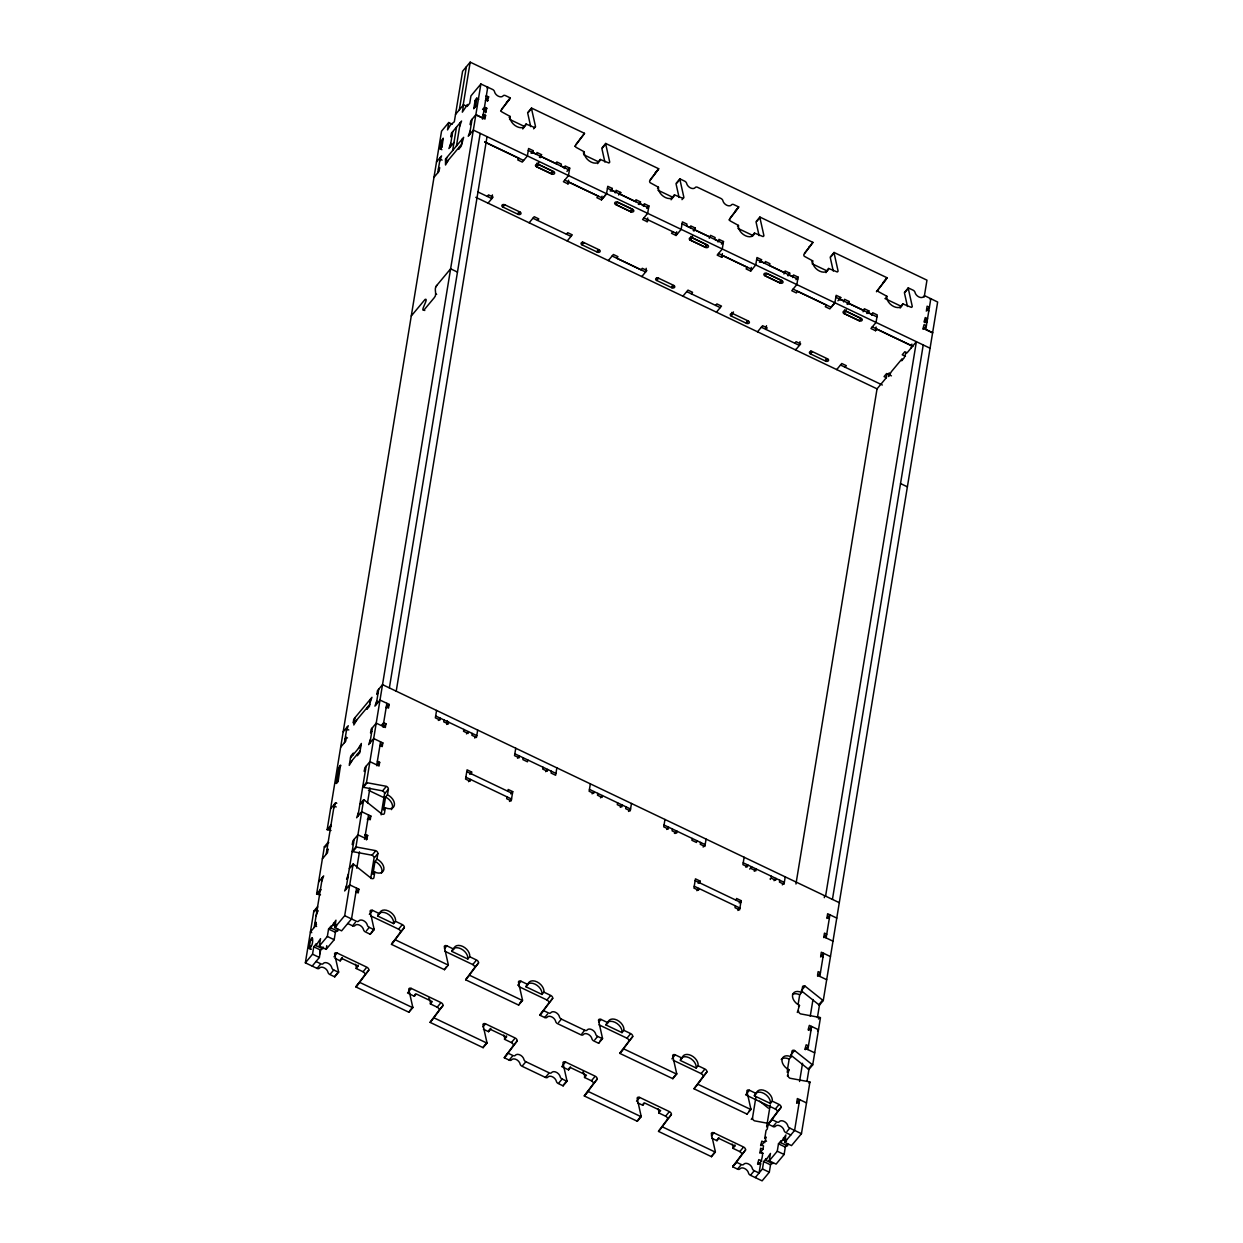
<?xml version="1.0" encoding="UTF-8"?>
<svg xmlns="http://www.w3.org/2000/svg" width="1243" height="1243" viewBox="0 0 1243 1243"><rect width="100%" height="100%" fill="white"/><g stroke="black" fill="none" stroke-linecap="round" stroke-linejoin="round"><path stroke-width="1.5" d="M457.471 272.093L450.619 268.814L436.79 285.393C433.201 288.92 437.754 294.265 434.18 297.792L423.925 310.097C419.73 311.838 429.255 297.73 425.106 299.392L411.278 315.971M309.243 948.44C315.442 945.006 311.838 926.377 309.243 948.44L310.952 949.264M759.147 1163.199C761.431 1164.489 764.29 1148.936 761.26 1153.271M336.263 783.432L338.112 781.412L340.566 765.098L338.842 767.754L336.263 783.432L338.158 781.148M473.801 108.592L475.649 106.572L476.846 97.886L475.152 100.419L473.801 108.592L475.712 106.183M772.214 1162.811L770.52 1164.831L769.308 1172.227L762.114 1180.85L750.446 1175.288A2.626 1.725 39.8 0 1 748.504 1173.019A5.267 3.465 39.8 0 0 744.588 1168.498A5.267 3.465 39.8 0 0 739.88 1168.902A2.626 1.725 39.8 0 1 737.534 1169.119L732.717 1166.82L736.524 1162.252A2.626 1.725 39.8 0 1 736.695 1161.77L745.567 1149.961A2.626 1.725 39.8 0 0 743.594 1147.025L713.902 1132.855A2.626 1.725 39.8 0 0 711.307 1133.616L715.315 1151.562A2.626 1.725 39.8 0 1 715.315 1152.137L711.509 1156.689L658.526 1131.41L662.333 1126.842A2.626 1.725 39.8 0 1 662.519 1126.36L671.391 1114.551A2.626 1.725 39.8 0 0 669.402 1111.615L639.71 1097.445A2.626 1.725 39.8 0 0 637.131 1098.206L641.124 1116.152A2.626 1.725 39.8 0 1 641.139 1116.727L637.333 1121.279L584.334 1095.984L588.141 1091.432A2.626 1.725 39.8 0 1 588.327 1090.95L597.199 1079.142A2.626 1.725 39.8 0 0 595.211 1076.205L565.534 1062.035A2.626 1.725 39.8 0 0 562.939 1062.796L566.932 1080.726A2.626 1.725 39.8 0 1 566.948 1081.301L563.141 1085.869L558.325 1083.57A2.626 1.725 39.8 0 1 556.615 1081.954L555.885 1080.027A5.267 3.465 39.8 0 0 548.567 1076.531L547.355 1077.541A2.626 1.725 39.8 0 1 545.397 1077.401L522.06 1066.261A2.626 1.725 39.8 0 1 520.351 1064.645L519.636 1062.718A5.267 3.465 39.8 0 0 512.302 1059.222L511.106 1060.232A2.626 1.725 39.8 0 1 509.148 1060.093L504.332 1057.793L508.138 1053.241A2.626 1.725 39.8 0 1 508.325 1052.759L517.181 1040.95A2.626 1.725 39.8 0 0 515.208 1038.014L485.516 1023.844A2.626 1.725 39.8 0 0 482.937 1024.605L486.93 1042.535A2.626 1.725 39.8 0 1 486.93 1043.11L483.123 1047.678L430.14 1022.383L433.947 1017.831A2.626 1.725 39.8 0 1 434.133 1017.349L443.005 1005.54A2.626 1.725 39.8 0 0 441.016 1002.604L411.324 988.434A2.626 1.725 39.8 0 0 408.745 989.195L412.738 1007.125A2.626 1.725 39.8 0 1 412.754 1007.7L408.947 1012.268L355.964 986.973L359.771 982.421A2.626 1.725 39.8 0 1 359.942 981.923L368.814 970.13A2.626 1.725 39.8 0 0 366.84 967.194L337.148 953.024A2.626 1.725 39.8 0 0 334.553 953.769L338.562 971.715A2.626 1.725 39.8 0 1 338.562 972.29L334.755 976.858L329.939 974.559A2.626 1.725 39.8 0 1 327.981 972.306A5.267 3.465 39.8 0 0 324.081 967.784A5.267 3.465 39.8 0 0 319.373 968.188A2.626 1.725 39.8 0 1 317.027 968.39L305.358 962.828L313.811 911.166L317.618 906.598M320.492 894.836L317.291 894.245A2.626 1.725 39.8 0 1 316.623 894.012L324.345 846.825L328.152 842.257A2.626 1.725 39.8 0 1 328.789 842.645M331.026 830.495L327.826 829.889A2.626 1.725 39.8 0 1 327.158 829.656L441.545 131.152L448.739 122.529L452.157 124.176M314.199 927.449L322.403 877.403M326.179 854.298L334.383 804.252M344.466 742.646L346.983 727.233M437.785 172.793L440.302 157.395M442.073 146.612L443.223 138.191L441.514 140.723L440.162 148.896L442.073 146.612L440.162 148.896L441.886 149.719M311.76 932.67L310.393 932.017L315.473 925.942L316.079 922.244L314.805 923.767L316.514 924.574M333.777 807.934L335.641 802.729L336.791 803.273M347.481 737.969L346.346 737.425L345.74 741.123L340.66 747.198M346.377 730.931L348.258 725.726L343.177 731.801M439.696 161.093L441.576 155.872L436.495 161.963M305.358 962.828L312.537 954.204L313.749 946.809L316.297 943.763L315.986 945.612L322.838 948.891L323.149 947.042M448.739 122.529L447.527 129.925L450.37 125.03L454.316 121.798L462.582 71.271L470.196 62.15L926.967 280.172L924.202 297.046M355.032 717.599L353.82 724.98L356.663 720.101M446.734 157.612L445.817 163.159L461.479 144.406L462.38 138.859M319.327 946.063L327.344 936.461L328.556 929.065L331.104 926.019L330.793 927.868L337.645 931.131L337.956 929.298L335.408 932.328L334.196 939.724L326.179 949.341L319.327 946.063L320.539 938.667L315.986 945.612M450.168 147.047L452.701 131.649M448.366 160.114L445.522 164.993L445.476 159.12L463.655 137.32L461.184 146.239L458.636 149.284L458.947 147.435M319.7 953.987L320.306 950.305M312.211 966.091L319.389 957.467L320.601 950.087L322.294 948.052M352.095 760.483L349.252 765.377L350.759 756.132L353.307 753.087L352.996 754.936M452.67 150.496L456.507 127.081M459.335 109.835L466.389 66.718M456.476 145.928L460.314 122.529M463.142 105.267L470.196 62.15M466.964 106.416L463.546 104.785L462.334 112.181L467.492 104.505L467.197 106.354L469.73 103.309L470.942 95.913L480.886 83.996L492.57 89.449A2.626 1.725 39.8 0 1 494.528 91.718A5.267 3.465 39.8 0 0 498.427 96.239A5.267 3.465 39.8 0 0 503.135 95.835A2.626 1.725 39.8 0 1 505.481 95.618L510.298 97.917A2.626 1.725 39.8 0 1 510.127 98.399L500.618 110.969M357.596 753.895L357.285 755.744L359.833 752.699L361.34 743.454L358.497 748.348M326.179 949.341L326.785 945.643M367.244 707.422L366.934 709.271L369.482 706.226L370.678 698.846M330.793 927.868L335.967 920.193L334.755 927.589L341.607 930.852L351.536 918.934L356.586 888.139M345.927 889.429L354.131 839.367M357.906 816.278L366.11 766.216M369.886 743.112L372.403 727.714M376.194 704.61L378.711 689.212M469.528 134.648L472.045 119.25M334.755 927.589L344.699 915.671L353.152 864.009A2.626 1.725 39.8 0 1 353.789 864.398L371.315 878.381A2.626 1.725 39.8 0 0 373.91 877.62L374.811 872.073A9.198 6.06 39.8 0 0 383.869 869.416A9.198 6.06 39.8 0 0 376.924 859.146L377.841 853.599A2.626 1.725 39.8 0 0 375.852 850.663L356.632 847.089A2.626 1.725 39.8 0 1 355.964 846.856L352.157 851.424A2.626 1.725 39.8 0 0 352.826 851.657L372.045 855.215A2.626 1.725 39.8 0 1 374.034 858.152L370.709 878.49M355.964 846.856L363.686 799.669A2.626 1.725 39.8 0 1 364.323 800.057L381.85 814.025A2.626 1.725 39.8 0 0 384.444 813.279L385.346 807.732A9.198 6.06 39.8 0 0 394.404 805.076A9.198 6.06 39.8 0 0 387.474 794.79L388.375 789.243A2.626 1.725 39.8 0 0 386.402 786.306L367.167 782.748A2.626 1.725 39.8 0 1 366.499 782.5L362.692 787.068A2.626 1.725 39.8 0 0 363.36 787.301L382.595 790.874A2.626 1.725 39.8 0 1 384.569 793.811L381.119 814.833M366.499 782.5L480.886 83.996M356.788 868.189L359.476 851.797M367.493 802.869L369.917 788.015M364.789 838.077L368.565 814.973M376.769 764.927L380.544 741.822M383.062 726.425L386.853 703.32M389.37 687.923L480.171 133.467M346.533 885.731L344.653 890.951L349.734 884.861L358.87 889.227L358.264 892.925L355.98 891.837M366.436 839.926L367.679 835.467L365.395 834.379L364.758 835.141M358.512 812.58L356.632 817.785L361.713 811.71L370.849 816.076L370.243 819.759L367.959 818.671L367.322 819.432M377.375 761.229L379.659 762.316L379.053 766.014L369.917 761.648L364.836 767.739L364.23 771.437L365.504 769.914M370.492 739.414L368.627 744.635L373.692 738.56L382.828 742.91L382.222 746.608L379.938 745.52M381.772 725.011L383.667 722.727L385.952 723.814L385.346 727.512L376.225 723.146L371.144 729.237L370.538 732.935L371.812 731.412M376.8 700.912L374.92 706.133L380.001 700.042L389.137 704.408L388.531 708.106L386.247 707.018M482.672 115.024L483.309 114.263L485.593 115.35L484.988 119.048L475.851 114.682L470.755 120.882L470.165 124.58L471.423 123.057M485.516 112.725L486.759 108.265L484.475 107.178M487.38 101.336L488.623 96.876L486.339 95.789L485.702 96.534M396.222 691.186L487.023 136.746M376.924 859.146L375.029 861.415L372.916 874.357L374.811 872.073M387.474 794.79L385.563 797.074L383.45 810.016L385.346 807.732M492.446 194.902L491.84 198.6L477.887 191.935M503.182 205.204L502.871 207.053L518.098 214.324A1.973 1.383 9.3 0 0 520.755 213.998A1.973 1.383 9.3 0 0 520.009 212.04L504.782 204.769A1.973 1.383 9.3 0 0 502.11 205.095A1.973 1.383 9.3 0 0 502.871 207.053L504.782 204.769M436.573 710.452L435.361 717.848L439.929 720.023L440.24 718.174L438.328 720.458M532.222 153.293L533.169 150.683L528.601 148.492L527.374 155.996L522.293 162.087L517.725 159.912L518.999 158.389L484.91 142.122M518.393 212.475L518.098 214.324L520.009 212.04M444.046 719.992L443.735 721.841L448.303 724.016L448.614 722.167L446.703 724.451M540.285 157.659L541.544 154.676L536.976 152.501L536.665 154.35L532.859 152.532M536.525 166.624L538.421 164.356L553.648 171.612L551.752 173.896L536.525 166.624L537.131 162.942M447.014 722.603L447.309 720.754M538.405 164.464L553.632 171.736A1.973 1.383 9.3 0 1 554.394 173.694A1.973 1.383 9.3 0 1 551.721 174.02L536.494 166.748A1.973 1.383 9.3 0 1 535.733 164.791A1.973 1.383 9.3 0 1 538.405 164.464L538.701 162.615M551.721 174.02L552.032 172.171M463.825 729.439L463.53 731.288L468.098 733.463L468.393 731.614L466.498 733.898M564.198 168.551L564.835 167.789L561.028 165.972L561.339 164.123L556.771 161.947L556.46 163.796L541.233 156.525M472.2 733.432L471.905 735.281L476.473 737.456L477.685 730.076M564.835 167.789L565.13 165.94L569.698 168.116L568.471 175.62L563.405 181.711L567.973 183.886L569.232 182.364L598.163 196.176L596.889 197.699L601.457 199.874L606.537 193.799L607.765 186.295L612.333 188.47L611.401 191.08M471.33 773.861L471.641 772.012L467.073 769.837L465.55 779.081L470.118 781.257L470.429 779.408L468.518 781.692M567.973 183.886L568.579 180.188M582.532 241.888L582.05 244.84L597.277 252.111A1.973 1.383 9.3 0 0 599.934 251.785A1.973 1.383 9.3 0 0 599.173 249.827L583.946 242.571A1.973 1.383 9.3 0 0 581.289 242.882A1.973 1.383 9.3 0 0 582.05 244.84L583.946 242.571L583.309 243.333M601.457 199.874L602.063 196.176M506.958 796.856L506.662 798.705L511.23 800.88L512.737 791.636L508.169 789.46L507.874 791.309M515.752 748.239L514.54 755.635L519.108 757.81L519.403 755.962L517.508 758.246M597.572 250.263L597.277 252.111L598.536 250.589M523.21 757.779L522.915 759.628L527.483 761.804L527.778 759.955M615.207 192.898L616.14 190.288L620.708 192.463L620.412 194.312L635.639 201.584L635.934 199.735L640.502 201.91L639.57 204.52M630.9 211.807A1.973 1.383 9.3 0 0 633.557 211.481A1.973 1.383 9.3 0 0 632.796 209.523L617.585 202.252L615.689 204.427L630.916 211.683L632.827 209.414L617.6 202.143A1.973 1.383 9.3 0 0 614.912 202.578A1.973 1.383 9.3 0 0 615.673 204.536L630.9 211.807L631.195 209.958M543.005 767.226L542.709 769.075L547.277 771.25L547.573 769.417L545.677 771.685M551.379 771.219L551.084 773.068L555.637 775.259L556.848 767.863M643.377 206.338L644.309 203.728L648.877 205.918L647.65 213.423M647.665 213.299L642.569 219.498L647.137 221.689L647.743 217.991M646.22 268.302L645.614 271.999L612.115 256.011M657.096 277.686L656.646 280.452L671.873 287.723L673.784 285.439L658.541 278.183A1.973 1.383 9.3 0 0 655.884 278.51A1.973 1.383 9.3 0 0 656.646 280.467L658.557 278.183M672.774 231.773L671.515 233.296L676.083 235.486L676.689 231.788M590.363 783.836L589.135 791.247L593.703 793.422L594.014 791.573L592.103 793.857M694.06 231.074L695.319 228.075L690.751 225.9L690.44 227.749L686.633 225.931L686.944 224.082L682.376 221.907L681.148 229.396L676.083 235.486M672.183 285.874L671.873 287.739A1.973 1.383 9.3 0 0 674.529 287.413A1.973 1.383 9.3 0 0 673.768 285.455M597.821 793.391L597.51 795.24L602.078 797.416L602.389 795.567L600.478 797.851M690.285 240.132A1.973 1.383 9.3 0 1 689.523 238.174A1.973 1.383 9.3 0 1 692.196 237.848L707.422 245.12L705.527 247.295L690.3 240.039L692.196 237.755L707.422 245.026A1.973 1.383 9.3 0 1 708.184 247.077A1.973 1.383 9.3 0 1 705.511 247.404L690.285 240.132L690.906 236.341M692.196 237.848L692.506 235.906M705.511 247.404L705.822 245.555M617.616 802.838L617.305 804.687L621.873 806.862L622.184 805.013L620.273 807.297M709.287 238.33L710.545 235.347L715.113 237.522L714.803 239.371L718.609 241.189L717.972 241.95M625.99 806.831L625.68 808.68L630.248 810.871L631.475 803.46M718.609 241.189L718.92 239.34L723.488 241.53L722.261 249.02L717.18 255.11L721.748 257.285L723.022 255.763L747.369 267.4L746.111 268.923L750.679 271.098L755.775 264.899M721.748 257.285L722.354 253.588M731.863 312.366L731.257 316.064L746.484 323.335A1.973 1.383 9.3 0 0 749.141 323.009A1.973 1.383 9.3 0 0 748.379 321.051L733.152 313.78A1.973 1.383 9.3 0 0 730.496 314.106A1.973 1.383 9.3 0 0 731.257 316.064L733.463 311.946M750.679 271.098L751.285 267.4M664.958 819.463L663.746 826.859L668.314 829.034L668.61 827.185L666.714 829.469M755.744 265.023L756.971 257.519L761.539 259.694L760.607 262.304M746.779 321.486L746.484 323.335L748.379 321.051M672.416 829.003L672.121 830.852L676.689 833.028L676.984 831.179L675.089 833.463A1.973 1.383 9.3 0 0 674.39 833.245M761.244 261.543L765.051 263.361L765.346 261.512L769.914 263.687L769.619 265.536L784.846 272.807L783.898 273.942M766.496 325.713L765.89 329.411L767.164 327.888L762.596 325.713L757.515 331.803M780.107 283.031A1.973 1.383 9.3 0 0 782.779 282.705A1.973 1.383 9.3 0 0 782.018 280.747L766.791 273.476L764.896 275.651L780.122 282.907L782.033 280.638L766.807 273.367A1.973 1.383 9.3 0 0 764.119 273.802A1.973 1.383 9.3 0 0 764.88 275.76L780.107 283.031L780.418 281.182M692.211 838.45L691.916 840.299L696.484 842.474L696.779 840.625M784.846 272.807L785.141 270.958L789.709 273.134L788.777 275.744M700.586 842.443L700.291 844.292L704.859 846.483L706.071 839.087M792.583 277.562L793.516 274.952L798.084 277.127L796.856 284.647M699.716 882.887L700.011 881.038L695.443 878.848L693.936 888.092L698.504 890.268L698.799 888.419L696.903 890.703M799.995 341.701L799.389 345.399L761.322 327.235M810.918 350.899L810.42 353.867L825.647 361.123A1.973 1.383 9.3 0 0 828.32 360.812A1.973 1.383 9.3 0 0 827.558 358.854L812.332 351.583A1.973 1.383 9.3 0 0 809.659 351.909A1.973 1.383 9.3 0 0 810.42 353.867L812.332 351.583M735.343 905.867L735.048 907.716L739.616 909.892L741.123 900.647L736.555 898.471L736.26 900.32M744.122 857.25L742.926 864.646L747.478 866.822L747.789 864.973L745.878 867.257M796.872 284.523L791.775 290.722L796.343 292.913L797.618 291.39L826.548 305.188L825.274 306.71L829.842 308.901L834.923 302.81L836.151 295.306L840.719 297.481L839.786 300.091M825.958 359.274L825.647 361.123L827.558 358.854L826.921 359.6M843.593 301.909L844.525 299.299L849.093 301.474L847.835 304.473M846.203 309.771L845.986 311.154L861.197 318.426A1.973 1.383 9.3 0 1 861.943 320.492A1.973 1.383 9.3 0 1 859.286 320.818L844.059 313.547L844.681 309.74M771.39 876.237L771.08 878.086L775.648 880.277L775.958 878.428L774.047 880.712M863.062 311.744L864.32 308.746L868.888 310.921L867.956 313.531M779.765 880.246L779.454 882.095L784.022 884.27L785.234 876.874M871.763 315.349L872.695 312.739L877.263 314.93L876.035 322.434L870.955 328.509L875.523 330.7L876.797 329.177L912.564 346.253M875.523 330.7L876.129 327.002M751.238 1119.415L752.512 1117.892L755.837 1097.569M795.955 884.022L877.045 388.841L886.352 377.686L886.943 373.988M757.562 1164.07L758.805 1159.61L761.85 1161.055M759.784 1153.1L762.953 1149.293L760.669 1148.206L760.063 1151.904L763.109 1153.364M760.592 1145.58L761.835 1141.121L764.88 1142.581M889.196 372.791L888.59 376.489L891.433 371.595L901.998 358.916L901.703 360.765L904.236 357.72L906.116 352.515M758.199 1163.308L760.483 1164.396L759.069 1173.019L754.252 1170.72A2.626 1.725 39.8 0 1 752.31 1168.451A5.267 3.465 39.8 0 0 748.395 1163.93A5.267 3.465 39.8 0 0 743.687 1164.349A2.626 1.725 39.8 0 1 741.341 1164.551L736.524 1162.252M762.953 1149.293L763.513 1145.906L761.229 1144.819M770.225 1104.965L766.636 1126.811L767.91 1125.288L767.304 1128.986L766.03 1130.508L764.725 1138.51L765.999 1137.003L765.393 1140.686L761.322 1145.564M755.262 1177.587L762.456 1168.964L763.668 1161.568L766.201 1158.523L765.906 1160.372L772.758 1163.65M769.246 1160.822L777.263 1151.22L778.475 1143.824L781.008 1140.779L780.713 1142.628L787.565 1145.891L787.86 1144.042L785.327 1147.087L784.115 1154.483L776.098 1164.101L769.246 1160.822L770.458 1153.426L765.906 1160.372M787.332 1070.316L789.165 1059.098L791.061 1056.814L791.977 1051.267A2.626 1.725 39.8 0 1 794.557 1050.521L812.083 1064.49A2.626 1.725 39.8 0 0 812.72 1064.878L808.913 1069.446A2.626 1.725 39.8 0 1 808.276 1069.058L790.75 1055.074M798.146 1004.235L799.7 994.757L801.595 992.473L802.512 986.926A2.626 1.725 39.8 0 1 805.091 986.165L822.617 1000.149A2.626 1.725 39.8 0 0 823.27 1000.537L819.463 1005.105A2.626 1.725 39.8 0 1 818.811 1004.717L801.284 990.733M787.409 1076.065L788.948 1069.757A9.198 6.06 39.8 0 1 782.018 1059.471A9.198 6.06 39.8 0 1 791.061 1056.814M797.307 1012.47L799.482 1005.401A9.198 6.06 39.8 0 1 792.552 995.13A9.198 6.06 39.8 0 1 801.595 992.473M911.305 347.776L911.911 344.078M780.713 1142.628L785.871 1134.952L784.659 1142.333L791.511 1145.611L801.455 1133.694L809.923 1082.047A2.626 1.725 39.8 0 0 809.255 1081.798L790.02 1078.24A2.626 1.725 39.8 0 1 788.031 1075.304M824.311 897.664L824.622 895.815M825.585 896.141L916.386 341.685L907.079 352.841L904.795 351.753L902.247 354.799L905.448 356.321M799.56 1081.503L802.543 1063.293M810.25 1016.199L812.984 999.512M804.936 1049.232L806.163 1044.788L808.447 1045.876L805.278 1049.667M808.105 1029.825L809.348 1025.382L818.484 1029.732L817.537 1030.882M922.85 329.115L924.093 324.656L926.377 325.744L923.627 329.053M924.015 322.03L925.258 317.571L927.542 318.659L924.994 322.745M926.237 311.076L929.407 307.27L927.123 306.182L926.517 309.88L928.801 310.968M925.942 319.078L925.615 321.067L927.34 321.766M807.841 1049.574L811.632 1026.469L808.587 1030.121M819.821 976.408L823.612 953.303L820.566 956.955M826.129 937.906L829.92 914.801L826.875 918.453M832.437 899.404L923.223 344.964M807.002 1081.13L809.1 1068.39M817.412 1017.613L819.525 1004.639M812.72 1064.878L820.458 1017.691A2.626 1.725 39.8 0 0 819.79 1017.458L800.554 1013.884A2.626 1.725 39.8 0 1 798.581 1010.947M823.27 1000.537L937.642 302.033L926.004 296.347A2.641 1.74 39.8 0 0 924.046 296.207L923.642 296.549A5.267 3.465 39.8 0 1 918.934 296.953A5.267 3.465 39.8 0 1 915.034 292.431A2.626 1.725 39.8 0 0 913.077 290.178L908.26 287.879L904.453 292.447A2.641 1.74 39.8 0 0 904.469 293.022L907.468 306.477M435.873 286.869L436.79 285.393M501.877 108.871L509.49 99.16M576.068 144.281L584.49 133.327L531.507 108.048L527.7 112.6A2.641 1.74 39.8 0 0 527.716 113.175L530.714 126.631M574.81 146.379L584.303 133.809A2.626 1.725 39.8 0 0 584.49 133.327M650.26 179.691L657.858 169.98M730.262 217.882L737.876 208.187M729.004 219.98L738.513 207.426A2.626 1.725 39.8 0 0 738.684 206.928L733.867 204.644A2.641 1.74 39.8 0 0 731.925 204.505L731.521 204.846A5.267 3.465 39.8 0 1 726.813 205.25A5.267 3.465 39.8 0 1 722.898 200.729A2.626 1.725 39.8 0 0 720.956 198.476L697.618 187.336A2.641 1.74 39.8 0 0 695.66 187.196L695.257 187.538A5.267 3.465 39.8 0 1 690.549 187.942A5.267 3.465 39.8 0 1 686.649 183.42A2.626 1.725 39.8 0 0 684.691 181.167L679.874 178.868L676.068 183.436A2.641 1.74 39.8 0 0 676.083 183.995L679.082 197.466M804.454 253.292L812.875 242.354L759.893 217.059L756.086 221.627A2.641 1.74 39.8 0 0 756.086 222.186L759.085 235.657M876.424 291.654L886.243 279.007M876.735 291.561L886.88 278.246A2.626 1.725 39.8 0 0 887.067 277.764L834.069 252.469L830.262 257.037A2.641 1.74 39.8 0 0 830.277 257.612L833.276 271.067M355.964 986.973A2.626 1.725 39.8 0 1 356.135 986.491L365.007 974.698A2.626 1.725 39.8 0 0 363.034 971.746L356.182 968.483A9.198 6.06 39.8 0 0 355.42 964.242M790.797 1134.983L785.98 1132.684A2.626 1.725 39.8 0 1 784.038 1130.431A5.267 3.465 39.8 0 0 780.122 1125.909A5.267 3.465 39.8 0 0 775.414 1126.313A2.626 1.725 39.8 0 1 773.068 1126.515L768.252 1124.216L772.058 1119.663A2.626 1.725 39.8 0 1 772.229 1119.182L781.101 1107.373A2.626 1.725 39.8 0 0 779.128 1104.437L772.276 1101.158A9.198 6.06 39.8 0 0 765.331 1090.888A9.198 6.06 39.8 0 0 756.288 1093.529L749.436 1090.266A2.626 1.725 39.8 0 0 746.841 1091.028L750.85 1108.958A2.626 1.725 39.8 0 1 750.85 1109.533L747.043 1114.101L694.06 1088.806L697.867 1084.253A2.626 1.725 39.8 0 1 698.053 1083.772L706.91 1071.963A2.626 1.725 39.8 0 0 704.936 1069.027L698.084 1065.748A9.198 6.06 39.8 0 0 691.155 1055.462A9.198 6.06 39.8 0 0 682.096 1058.119L675.244 1054.856A2.626 1.725 39.8 0 0 672.665 1055.618L676.658 1073.548A2.626 1.725 39.8 0 1 676.658 1074.123L672.851 1078.691L619.869 1053.396L623.675 1048.843A2.626 1.725 39.8 0 1 623.862 1048.346L632.734 1036.553A2.626 1.725 39.8 0 0 630.745 1033.617L623.893 1030.338A9.198 6.06 39.8 0 0 616.963 1020.052A9.198 6.06 39.8 0 0 607.905 1022.709L601.053 1019.446A2.626 1.725 39.8 0 0 598.473 1020.192L602.467 1038.138A2.626 1.725 39.8 0 1 602.482 1038.713L598.675 1043.281L593.859 1040.981A2.626 1.725 39.8 0 1 591.901 1038.713A5.267 3.465 39.8 0 0 588.001 1034.207A5.267 3.465 39.8 0 0 583.293 1034.611A2.626 1.725 39.8 0 1 580.932 1034.813L557.594 1023.673A2.626 1.725 39.8 0 1 555.652 1021.42A5.267 3.465 39.8 0 0 551.752 1016.898A5.267 3.465 39.8 0 0 547.029 1017.302A2.626 1.725 39.8 0 1 544.683 1017.504L539.866 1015.205L543.673 1010.652A2.626 1.725 39.8 0 1 543.859 1010.155L552.715 998.362A2.626 1.725 39.8 0 0 550.742 995.425L543.89 992.147A9.198 6.06 39.8 0 0 536.96 981.861A9.198 6.06 39.8 0 0 527.902 984.518L521.05 981.255A2.626 1.725 39.8 0 0 518.455 982.001L522.464 999.947A2.626 1.725 39.8 0 1 522.464 1000.522L518.657 1005.09L465.674 979.795L469.481 975.227A2.626 1.725 39.8 0 1 469.668 974.745L478.539 962.952A2.626 1.725 39.8 0 0 476.551 960.016L469.699 956.737A9.198 6.06 39.8 0 0 462.769 946.451A9.198 6.06 39.8 0 0 453.711 949.108L446.859 945.845A2.626 1.725 39.8 0 0 444.279 946.591L448.272 964.537A2.626 1.725 39.8 0 1 448.288 965.112L444.481 969.68L391.498 944.385A2.626 1.725 39.8 0 1 391.669 943.903L400.541 932.095A2.626 1.725 39.8 0 0 398.552 929.158L370.616 915.827M395.523 921.327L393.611 923.611L377.623 915.982L379.535 913.698A9.198 6.06 39.8 0 1 388.577 911.041A9.198 6.06 39.8 0 1 395.523 921.327L402.359 924.606A2.626 1.725 39.8 0 1 404.348 927.542L395.476 939.335A2.626 1.725 39.8 0 0 395.305 939.817L391.498 944.385M504.332 1057.793A2.626 1.725 39.8 0 1 504.518 1057.311L513.375 1045.518A2.626 1.725 39.8 0 0 511.401 1042.582L504.549 1039.303A9.198 6.06 39.8 0 0 503.788 1035.077M539.866 1015.205A2.626 1.725 39.8 0 1 540.052 1014.723L548.909 1002.93A2.626 1.725 39.8 0 0 546.936 999.978L518.984 986.647M584.334 1095.984A2.626 1.725 39.8 0 1 584.521 1095.503L593.393 1083.71A2.626 1.725 39.8 0 0 591.404 1080.773L584.552 1077.495A9.198 6.06 39.8 0 0 582.967 1071.808M619.869 1053.396A2.626 1.725 39.8 0 1 620.055 1052.914L628.927 1041.121A2.626 1.725 39.8 0 0 626.938 1038.169L599.002 1024.838M732.717 1166.82A2.626 1.725 39.8 0 1 732.888 1166.338L741.76 1154.529A2.626 1.725 39.8 0 0 739.787 1151.593L732.935 1148.314A9.198 6.06 39.8 0 0 732.174 1144.088M768.252 1124.216A2.626 1.725 39.8 0 1 768.423 1123.734L777.295 1111.941A2.626 1.725 39.8 0 0 775.321 1109.005L745.629 1094.834M455.528 114.403L463.546 104.785M441.436 141.189L443.331 138.905M475.075 100.776L476.986 98.492L478.695 99.3M487.116 87.911L487.753 87.15L482.688 118.069L475.836 114.807M452.095 135.347L450.821 136.87L451.427 133.172L461.573 121.006L459.708 126.227M485.454 100.667L488.623 96.876M450.774 143.349L448.909 148.57L453.975 142.494M482.564 109.462L483.527 108.312M484.009 111.559L486.759 108.265M438.391 169.095L439.665 167.572L439.059 171.27L433.978 177.361M470.118 131.074L468.238 136.295L473.334 130.095L930.075 348.226M482.424 119.157L485.593 115.35M510.298 97.917L506.491 102.485A2.626 1.725 39.8 0 1 506.321 102.967M509.133 117.557L510.081 116.422L501.706 111.839A2.641 1.74 39.8 0 1 501.255 110.207M528.337 112.414L531.522 108.623A2.641 1.74 39.8 0 1 531.507 108.048M522.697 128.946A9.214 6.06 39.8 0 0 524.173 126.335L526.069 124.051L534.63 127.547A2.641 1.74 39.8 0 0 535.515 126.553L531.522 108.623M533.604 128.837L534.878 127.314M487.272 196.41L488.53 194.887L493.098 197.078L488.033 203.153M531.056 153.215L533.169 150.683M539.415 157.208L541.544 154.676M566.948 171.41L569.698 168.116M583.324 152.967L584.272 151.832L575.897 147.249A2.641 1.74 39.8 0 1 575.447 145.617M529.13 222.777L534.21 216.702L538.778 218.877L537.504 220.399M679.874 178.868A2.641 1.74 39.8 0 0 679.89 179.443L683.883 197.388A2.641 1.74 39.8 0 1 682.997 198.367L674.452 194.871A9.214 6.06 39.8 0 1 665.393 197.528A9.214 6.06 39.8 0 1 658.464 187.242L650.089 182.659A2.641 1.74 39.8 0 1 649.623 181.027L658.495 169.234A2.626 1.725 39.8 0 0 658.681 168.737L605.698 143.458L601.892 148.01A2.641 1.74 39.8 0 0 601.892 148.585L604.89 162.056M602.529 147.824L605.698 144.033A2.641 1.74 39.8 0 1 605.698 143.458M597.588 163.641A9.214 6.06 39.8 0 0 598.365 161.745L600.26 159.461L608.821 162.957A2.641 1.74 39.8 0 0 609.707 161.978L605.698 144.033M566.435 234.212L567.709 232.69L572.277 234.865L567.196 240.956M606.553 193.675L602.746 198.243L564.695 180.08M610.22 191.002L612.333 188.47M618.594 194.996L620.708 192.463M658.681 168.737L654.875 173.305A2.626 1.725 39.8 0 1 654.688 173.787M597.899 251.35L599.173 249.827M638.389 204.442L640.502 201.91M657.516 188.377L658.464 187.242M646.764 208.451L648.877 205.918M608.309 260.579L613.389 254.489L617.957 256.664L616.683 258.187L641.031 269.824L642.305 268.302L646.873 270.492L641.792 276.567M676.72 183.249L679.89 179.443M647.137 221.689L648.411 220.166M672.261 198.165A9.214 6.06 39.8 0 0 672.541 197.155L674.452 194.871M681.987 199.657L683.246 198.15M693.206 230.608L695.319 228.075M738.684 206.928L734.877 211.496A2.626 1.725 39.8 0 1 734.706 211.978M721.375 244.063L723.488 241.53M737.519 226.568L738.466 225.434L730.092 220.85A2.641 1.74 39.8 0 1 729.641 219.219M682.904 296.191L687.985 290.116L692.553 292.291L691.279 293.814M756.723 221.44L759.893 217.634A2.641 1.74 39.8 0 1 759.893 217.059M752.279 236.356A9.214 6.06 39.8 0 0 752.559 235.347L754.454 233.062L763.016 236.558A2.641 1.74 39.8 0 0 763.901 235.58L759.893 217.634M354.426 721.297L353.167 722.804L353.773 719.122L371.952 697.307L370.088 702.528M378.105 692.91L376.847 694.433L377.452 690.735L382.518 684.644L839.289 902.682M354.115 723.146L369.777 704.393M345.072 738.948L346.346 737.425M715.642 305.436L716.916 303.913L721.484 306.089L716.403 312.179M386.278 707.826L389.137 704.408M759.426 262.226L761.539 259.694M338.78 768.019L340.691 765.75M350.464 757.981L361.045 745.303M349.547 763.528L360.128 750.85M383.108 727.233L385.952 723.814M379.97 746.328L382.828 742.91M330.576 808.805L335.641 802.729M376.8 765.735L379.659 762.316M787.596 275.666L789.709 273.134M327.158 829.656L330.964 825.103M328.463 829.143L330.995 826.098M363.997 786.539L367.167 782.748M795.971 279.675L798.084 277.127M811.71 261.978L812.658 260.844L804.283 256.26A2.641 1.74 39.8 0 1 803.817 254.629L812.689 242.836A2.626 1.725 39.8 0 0 812.875 242.354M359.88 804.221L363.686 799.669M326.256 845.691L324.982 847.213A2.626 1.725 39.8 0 0 324.345 846.825M361.154 803.848L363.702 800.818M326.785 850.6L328.059 849.078L327.453 852.776L322.372 858.866M382.595 790.874L385.765 787.068M830.914 256.85L834.084 253.044A2.641 1.74 39.8 0 1 834.069 252.469M385.206 793.05L388.375 789.243M367.679 819.867L370.849 816.076M825.958 272.652A9.214 6.06 39.8 0 0 826.735 270.756L828.646 268.472L837.192 271.968A2.641 1.74 39.8 0 0 838.077 270.99L834.084 253.044M318.596 881.971L323.662 875.88L321.797 881.101M353.525 843.065L352.251 844.587L352.857 840.889L357.937 834.814L367.073 839.165M316.623 894.012L320.43 889.444A2.626 1.725 39.8 0 0 321.098 889.677L317.928 893.484M353.447 850.896L356.632 847.089M364.494 839.274L367.679 835.467M349.345 868.577L353.152 864.009M317.618 907.747L314.448 911.554A2.626 1.725 39.8 0 0 313.811 911.166M351.893 866.682L353.152 865.159M316.732 912.051L317.99 910.529L316.126 915.749M348.444 874.031L346.579 879.236L347.838 877.729M794.821 343.223L796.095 341.701L800.663 343.876L795.582 349.967L796.343 349.05M372.045 855.215L375.215 851.424M834.939 302.702L831.132 307.254L793.065 289.091M837.968 300.775L840.719 297.481M374.671 857.39L377.841 853.599M474.748 738.047L476.768 735.607L435.671 715.999M310.532 940.516L312.444 938.232M311.17 945.939L309.274 948.223L310.983 949.03M846.98 304.022L849.093 301.474M356.011 892.645L358.87 889.227M844.059 313.547A1.973 1.383 9.3 0 1 843.298 311.589A1.973 1.383 9.3 0 1 845.955 311.263L861.181 318.534L859.301 320.71L844.075 313.438L845.986 311.154M469.73 774.296L471.641 772.012M887.067 277.764L883.26 282.316A2.626 1.725 39.8 0 1 883.136 282.689M317.027 968.39L320.197 964.584M347.729 923.502L352.546 925.802L355.405 922.384M866.775 313.469L868.888 310.921M333.979 956.815L337.148 953.024M369.342 914.413L372.682 910.42L379.535 913.698M885.886 297.388L886.849 296.254L878.459 291.67A2.641 1.74 39.8 0 1 878.009 290.039M335.051 958.4L340.194 960.855L342.089 958.571A9.198 6.06 39.8 0 1 342.369 957.561M330.576 973.797L333.745 969.991L338.562 972.29M366.421 930.821L369.28 927.402L374.096 929.702L370.29 934.27L365.473 931.97A2.626 1.725 39.8 0 1 363.515 929.702A5.267 3.465 39.8 0 0 359.615 925.18A5.267 3.465 39.8 0 0 354.908 925.6A2.626 1.725 39.8 0 1 352.546 925.802M836.694 369.591L841.775 363.5L846.328 365.691L845.069 367.198M905.106 292.26L908.276 288.454A2.641 1.74 39.8 0 1 908.26 287.879M335.377 975.522L338.562 971.715M371.237 932.545L374.081 929.127L370.088 911.181A2.626 1.725 39.8 0 1 372.682 910.42M900.15 308.062A9.214 6.06 39.8 0 0 900.926 306.166L902.838 303.882L911.383 307.378A2.641 1.74 39.8 0 0 912.269 306.399L908.276 288.454M356.182 968.483L358.077 966.199A9.198 6.06 39.8 0 0 358.139 965.081M510.842 793.92L512.737 791.636M363.034 971.746L366.203 967.955M398.552 929.158L401.893 925.165M365.644 973.937L368.814 970.13M401.023 931.535L404.348 927.542M509.506 801.455L511.541 799.016L465.861 777.217M356.135 986.491L359.305 982.685M391.669 943.903L394.528 940.485M930.184 299.408L930.821 298.646L925.755 329.566L932.607 332.829M408.155 992.24L411.324 988.434M444.481 948.689L446.859 945.845M407.518 992.986L414.37 996.264L416.281 993.98L432.269 1001.609L430.358 1003.893L437.21 1007.172A2.626 1.725 39.8 0 1 439.199 1010.108L430.327 1021.901A2.626 1.725 39.8 0 0 430.14 1022.383M469.699 956.737L467.803 959.021L451.815 951.392L453.711 949.108M409.569 1010.932L412.738 1007.125M445.414 967.955L446.377 966.821M437.21 1007.172L440.379 1003.365M465.674 979.795A2.626 1.725 39.8 0 1 465.861 979.313L474.733 967.505A2.626 1.725 39.8 0 0 472.744 964.568L476.085 960.575M439.836 1009.347L443.005 1005.54M475.199 966.945L478.539 962.952M628.538 811.446L630.558 809.007L589.446 789.383M482.983 1026.889L485.516 1023.844M517.725 985.248L521.05 981.255M483.418 1029.22L488.561 1031.674L490.472 1029.39A9.198 6.06 39.8 0 1 490.752 1028.381M543.89 992.147L541.979 994.431L525.991 986.802L527.902 984.518M483.76 1046.342L486.93 1042.535M519.605 1003.381L522.464 999.947M504.549 1039.303L506.445 1037.019A9.198 6.06 39.8 0 0 506.522 1035.901M511.401 1042.582L514.571 1038.775M546.936 999.978L550.261 995.985M514.012 1044.757L517.181 1040.95M549.39 1002.355L552.715 998.362M504.518 1057.311L507.688 1053.52M540.052 1014.723L542.896 1011.305M509.148 1060.093L512.318 1056.301M544.683 1017.504L547.541 1014.086M703.134 847.058L705.154 844.634L664.042 825.01M522.697 1065.5L525.867 1061.708L549.204 1072.849A2.626 1.725 39.8 0 0 551.162 1072.973L552.374 1071.963A5.267 3.465 39.8 0 1 559.692 1075.459L560.422 1077.386A2.626 1.725 39.8 0 0 562.131 1079.002L566.948 1081.301M558.558 1022.538L561.401 1019.105L584.738 1030.245A2.626 1.725 39.8 0 0 587.1 1030.043A5.267 3.465 39.8 0 1 591.808 1029.639A5.267 3.465 39.8 0 1 595.708 1034.16A2.626 1.725 39.8 0 0 597.665 1036.413L602.482 1038.713M698.115 883.307L700.011 881.038M545.397 1077.401L548.583 1073.61M581.895 1033.679L584.738 1030.245M562.349 1065.841L565.534 1062.035M598.675 1022.29L601.053 1019.446M561.727 1066.603L568.564 1069.866L570.475 1067.582L586.463 1075.211L584.552 1077.495M623.893 1030.338L621.997 1032.622L606.009 1024.993L607.905 1022.709M558.962 1082.808L562.131 1079.002M594.807 1039.847L597.665 1036.413M563.763 1084.533L566.932 1080.726M599.608 1041.572L602.467 1038.138M749.684 869.075L751.595 866.791L751.285 868.639L755.853 870.83L756.164 868.981L754.252 871.25M739.228 902.931L741.123 900.647M591.404 1080.773L594.589 1076.966M626.938 1038.169L630.279 1034.176M594.03 1082.948L597.199 1079.142M629.393 1040.546L632.734 1036.553M737.891 910.466L739.927 908.043L694.247 886.228M584.521 1095.503L587.69 1091.711M620.055 1052.914L622.914 1049.496M782.298 884.861L784.333 882.421L743.221 862.797M636.54 1101.251L639.71 1097.445M671.919 1058.85L675.244 1054.856M637.612 1102.821L642.755 1105.276L644.666 1102.992L660.654 1110.62L658.743 1112.905L665.595 1116.183A2.626 1.725 39.8 0 1 667.584 1119.12L658.712 1130.912A2.626 1.725 39.8 0 0 658.526 1131.41M682.096 1058.119L680.201 1060.403L696.173 1068.032L698.084 1065.748M637.954 1119.943L641.124 1116.152M673.799 1076.982L676.658 1073.548M665.595 1116.183L668.765 1112.376M694.06 1088.806A2.626 1.725 39.8 0 1 694.247 1088.324L703.103 1076.531A2.626 1.725 39.8 0 0 701.13 1073.595L704.455 1069.601M668.206 1118.358L671.391 1114.551M703.585 1075.956L706.91 1071.963M823.876 937.642L826.735 934.208L824.451 933.12L823.845 936.818L832.981 941.184M801.921 989.972L805.091 986.165M817.583 976.143L820.427 972.71L818.143 971.622L817.537 975.32L826.673 979.686M798.534 1006.55L799.482 1005.401M818.811 1004.717L821.98 1000.91M711.369 1135.9L713.902 1132.855M746.095 1094.26L749.436 1090.266M711.804 1138.231L716.947 1140.686L718.842 1138.402L734.831 1146.046L732.935 1148.314M772.276 1101.158L770.365 1103.442L754.377 1095.813L756.288 1093.529M818.515 1018.98L819.79 1017.458M810.389 1030.929L811.026 1030.167L808.742 1029.08M791.387 1054.313L794.557 1050.521M712.13 1155.353L715.315 1151.562M748.939 1111.242L750.85 1108.958M787.037 1072.041L788.948 1069.757M808.276 1069.058L811.446 1065.251M739.787 1151.593L742.957 1147.786M775.321 1109.005L778.646 1105.011M742.397 1153.768L745.567 1149.961M777.776 1111.366L781.101 1107.373M732.888 1166.338L736.074 1162.531M768.423 1123.734L771.281 1120.316M808.96 1083.181L809.923 1082.047M737.534 1169.119L740.704 1165.312M773.068 1126.515L775.912 1123.097M796.608 1103.271L799.653 1099.62L794.603 1130.431L784.659 1142.333M758.23 1164.116L759.193 1162.982L760.902 1163.79M751.083 1174.526L754.252 1170.72M786.928 1131.55L789.787 1128.131L801.455 1133.694M767.304 1123.206L754.485 1120.829A2.626 1.725 39.8 0 1 752.512 1117.892M485.733 99.471L488.017 100.574M509.521 119.328L524.173 126.335M583.697 154.738L598.365 161.745M657.889 190.163L672.541 197.155M737.907 228.355L752.559 235.347M812.083 263.765L826.735 270.756M884.938 298.538L900.926 306.166M483.869 110.876L486.153 111.963M924.652 321.269L926.936 322.357M923.487 328.354L932.623 332.72M612.038 190.319L615.844 192.137M640.207 203.759L644.014 205.577M695.008 229.924L710.235 237.195M789.414 274.983L793.22 276.801M840.423 299.33L844.23 301.148M848.798 303.323L864.009 310.595M868.577 312.77L872.384 314.588M528.275 150.465L569.387 170.089M607.454 188.252L648.551 207.876M682.065 223.849L723.177 243.473M756.661 259.476L797.773 279.1M835.824 297.263L876.936 316.887M484.723 141.904L523.583 160.456M643.858 217.867L677.357 233.855M718.47 253.479L751.968 269.467M872.244 326.878L912.782 346.238M440.97 159.57L442.104 160.114M891.402 375.852L886.601 373.553L884.068 376.598L886.352 377.686M532.936 218.224L571.003 236.388M686.726 291.623L720.21 307.611M840.501 365.022L882.344 385.004M475.82 197.326L877.232 388.935M900.538 483.574L907.39 486.836M435.796 293.954L436.65 294.373M423.925 310.097L424.78 310.501M514.835 753.786L555.947 773.41M836.772 918.08L827.636 913.714L827.03 917.412L829.314 918.499M466.778 771.67L512.442 793.469M695.163 880.681L740.828 902.496M830.464 956.582L821.328 952.216L820.722 955.914L823.006 957.001M347.652 729.408L348.801 729.967M368.425 790.253L384.056 797.726M335.051 806.427L336.185 806.971M805.557 1048.47L814.693 1052.837M806.505 1102.898L797.369 1098.532L796.763 1102.23L799.047 1103.318M444.808 951.237L472.744 964.568M673.178 1060.248L701.13 1073.595M344.699 915.671L356.353 921.234A2.626 1.725 39.8 0 0 358.714 921.032A5.267 3.465 39.8 0 1 363.422 920.628A5.267 3.465 39.8 0 1 367.322 925.149A2.626 1.725 39.8 0 0 369.28 927.402M395.305 939.817L448.288 965.112M469.481 975.227L522.464 1000.522M543.673 1010.652L548.489 1012.952A2.626 1.725 39.8 0 0 550.835 1012.734A5.267 3.465 39.8 0 1 555.559 1012.33A5.267 3.465 39.8 0 1 559.459 1016.852A2.626 1.725 39.8 0 0 561.401 1019.105M623.675 1048.843L676.658 1074.123M697.867 1084.253L750.85 1109.533M772.058 1119.663L776.875 1121.963A2.626 1.725 39.8 0 0 779.221 1121.761A5.267 3.465 39.8 0 1 783.929 1121.341A5.267 3.465 39.8 0 1 787.844 1125.863A2.626 1.725 39.8 0 0 789.787 1128.131M333.419 923.238L336.853 924.87M783.339 1137.982L786.757 1139.629M333.124 925.087L336.542 926.719M783.028 1139.831L786.462 1141.478M328.556 929.065L335.408 932.328M778.475 1143.824L785.327 1147.087M315.473 925.942L316.608 926.486M765.393 1140.686L766.527 1141.245M327.344 936.461L334.196 939.724M777.263 1151.22L784.115 1154.483M342.089 958.571L358.077 966.199M490.472 1029.39L506.445 1037.019M313.749 946.809L320.601 950.087M763.668 1161.568L770.52 1164.831M312.537 954.204L319.389 957.467M762.456 1168.964L769.308 1172.227M316.017 961.523L320.834 963.822A2.626 1.725 39.8 0 0 323.18 963.62A5.267 3.465 39.8 0 1 327.888 963.216A5.267 3.465 39.8 0 1 331.788 967.738A2.626 1.725 39.8 0 0 333.745 969.991M359.771 982.421L412.754 1007.7M433.947 1017.831L486.93 1043.11M508.138 1053.241L512.955 1055.54A2.626 1.725 39.8 0 0 514.913 1055.664L516.109 1054.67A5.267 3.465 39.8 0 1 523.443 1058.166L524.158 1060.077A2.626 1.725 39.8 0 0 525.867 1061.708M588.141 1091.432L641.139 1116.727M662.333 1126.842L715.315 1152.137M759.597 1101.158L768.36 1108.15M770.054 878.91A1.973 1.383 9.3 0 1 770.411 879.438M754.454 233.062A9.198 6.044 39.8 0 1 745.412 235.719A9.198 6.044 39.8 0 1 738.482 225.434M809.069 246.906A2.626 1.725 39.8 0 1 808.882 247.388M828.646 268.472A9.198 6.044 39.8 0 1 819.603 271.129A9.198 6.044 39.8 0 1 812.673 260.844M902.822 303.882A9.198 6.044 39.8 0 1 893.779 306.539A9.198 6.044 39.8 0 1 886.849 296.254M526.069 124.051A9.198 6.044 39.8 0 1 517.026 126.693A9.198 6.044 39.8 0 1 510.096 116.422M580.683 137.895A2.626 1.725 39.8 0 1 580.497 138.377M600.26 159.461A9.198 6.044 39.8 0 1 591.217 162.118A9.198 6.044 39.8 0 1 584.288 151.832M671.764 199.051A9.214 6.06 39.8 0 1 671.08 199.766M563.126 1085.294A2.626 1.725 39.8 0 1 563.141 1085.869M637.317 1120.704A2.626 1.725 39.8 0 1 637.333 1121.279M711.509 1156.114A2.626 1.725 39.8 0 1 711.509 1156.689M334.74 976.283A2.626 1.725 39.8 0 1 334.755 976.858M408.931 1011.693A2.626 1.725 39.8 0 1 408.947 1012.268M483.123 1047.103A2.626 1.725 39.8 0 1 483.123 1047.678M340.194 960.855A9.198 6.06 39.8 0 1 342.12 957.902M414.37 996.264A9.198 6.06 39.8 0 1 415.395 994.074M428.773 998.207A9.198 6.06 39.8 0 1 430.358 1003.893M488.561 1031.674A9.198 6.06 39.8 0 1 490.503 1028.722M568.564 1069.866A9.198 6.06 39.8 0 1 570.506 1066.914M642.755 1105.276A9.198 6.06 39.8 0 1 643.765 1103.1M657.982 1108.678A9.198 6.06 39.8 0 1 658.743 1112.905M716.947 1140.686A9.198 6.06 39.8 0 1 717.304 1139.505M717.957 1138.51A9.198 6.06 39.8 0 1 718.874 1137.733M734.893 1144.927A9.198 6.06 39.8 0 1 734.831 1146.046M781.21 1059.471A9.198 6.06 39.8 0 1 789.165 1059.098M375.029 861.415A9.198 6.06 39.8 0 1 381.461 873.176M385.563 797.074A9.198 6.06 39.8 0 1 391.405 809.628M792.521 994.493A9.198 6.06 39.8 0 1 799.7 994.757M598.66 1042.706A2.626 1.725 39.8 0 1 598.675 1043.281M518.657 1004.515A2.626 1.725 39.8 0 1 518.657 1005.09M444.466 969.105A2.626 1.725 39.8 0 1 444.481 969.68M370.274 933.695A2.626 1.725 39.8 0 1 370.29 934.27M374.081 929.127A2.626 1.725 39.8 0 1 374.096 929.702M747.043 1113.526A2.626 1.725 39.8 0 1 747.043 1114.101M672.851 1078.116A2.626 1.725 39.8 0 1 672.851 1078.691M377.623 915.982A9.198 6.06 39.8 0 1 386.682 913.325A9.198 6.06 39.8 0 1 393.611 923.611M451.815 951.392A9.198 6.06 39.8 0 1 460.858 948.735A9.198 6.06 39.8 0 1 467.803 959.021M525.991 986.802A9.198 6.06 39.8 0 1 535.049 984.145A9.198 6.06 39.8 0 1 541.979 994.431M606.009 1024.993A9.198 6.06 39.8 0 1 615.067 1022.336A9.198 6.06 39.8 0 1 621.997 1032.622M680.48 1059.393A9.198 6.06 39.8 0 1 680.978 1058.508M681.661 1057.793A9.198 6.06 39.8 0 1 691.17 1058.881A9.198 6.06 39.8 0 1 696.173 1068.032M754.377 1095.813A9.198 6.06 39.8 0 1 754.656 1094.803M755.154 1093.918A9.198 6.06 39.8 0 1 755.853 1093.203M756.723 1092.644A9.198 6.06 39.8 0 1 765.968 1094.757A9.198 6.06 39.8 0 1 770.365 1103.442"/></g></svg>
